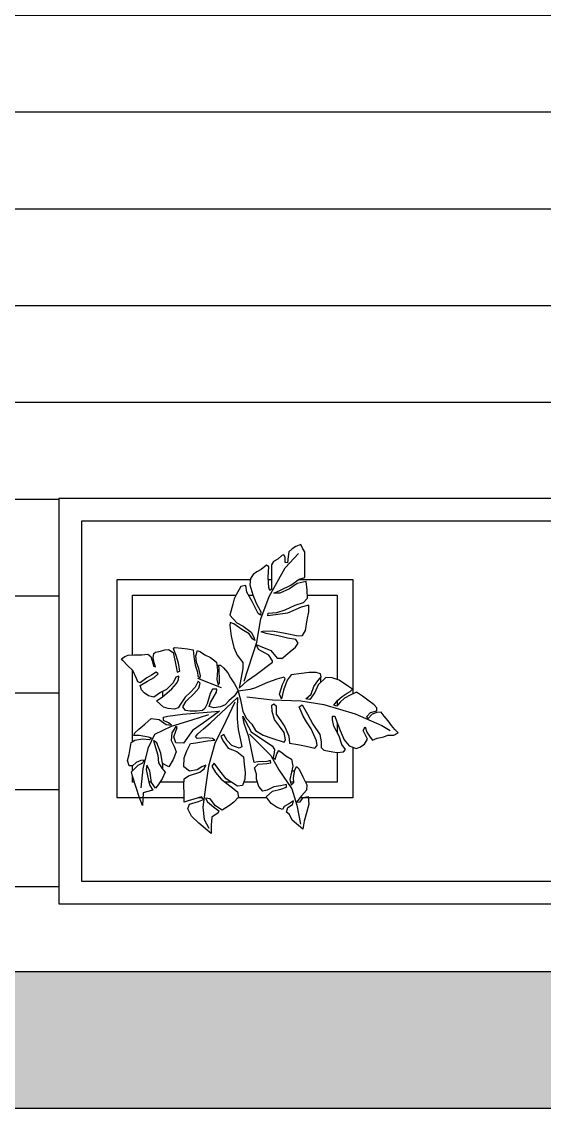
# Model space of a CAD drawing. Header units: metres. Extents: x 113 to 8702, y -1158 to 1243.
# Drawn here: x 5912.415 to 5913.02, y -734.77 to -733.51 of the extents above; entities that cross this region are included whole.
import ezdxf

# ---------------------------------------------------------------- set-up
doc = ezdxf.new("R2010")
doc.units = ezdxf.units.M
doc.header["$MEASUREMENT"] = 0
doc.linetypes.add('HIDDEN', pattern=[0.375, 0.25, -0.125])
for name, color, linetype in [('Ceco.NET 17', 7, 'Continuous'), ('PINK', 6, 'Continuous'), ('YELLOW', 2, 'Continuous')]:
    doc.layers.add(name, color=color, linetype=linetype)

# ---------------------------------------------------------------- blocks, each defined once
blk = doc.blocks.new('jef')
at = {"layer": 'PINK', "color": 250, "linetype": 'HIDDEN', "ltscale": 0.1}
for p, q in [((5869.079, -807.293), (5907.797, -821.399)), ((5868.942, -807.669), (5907.66, -821.775))]:
    blk.add_line(p, q, dxfattribs=at)
for points in [[(5868.626, -808.538), (5867.451, -808.11), (5868.221, -805.996), (5869.396, -806.424)], [(5868.625, -808.539), (5869.396, -806.424), (5908.114, -820.529), (5907.344, -822.643)], [(5908.518, -823.071), (5907.343, -822.643), (5908.114, -820.53), (5909.288, -820.958)]]:
    blk.add_lwpolyline(points, close=True, dxfattribs=at)
blk = doc.blocks.new('edwe')
at = {"layer": 'Ceco.NET 17', "color": 8}
blk.add_line((251.0188, 4.0864), (250.9748, 4.1036), dxfattribs=at)
for points in [[(251.1644, 4.3498), (251.1549, 4.346), (251.1485, 4.3422), (251.1422, 4.3365), (251.1409, 4.3276), (251.1396, 4.3162), (251.1358, 4.3168), (251.1358, 4.3263), (251.1333, 4.3308), (251.1295, 4.3295), (251.1219, 4.3232), (251.1142, 4.3187), (251.1104, 4.3124), (251.1104, 4.2978), (251.1104, 4.2787), (251.1104, 4.2679), (251.1072, 4.2654), (251.1053, 4.2711), (251.1043, 4.2898), (251.1058, 4.309), (251.1014, 4.3116), (251.0914, 4.3041), (251.0837, 4.2997), (251.0768, 4.2946), (251.0717, 4.2876), (251.0704, 4.2756), (251.0761, 4.2571), (251.0825, 4.2419), (251.0907, 4.226), (251.0901, 4.2197), (251.0857, 4.2229), (251.0818, 4.2318), (251.0749, 4.2451), (251.0653, 4.2622), (251.0633, 4.2744), (251.0538, 4.2724), (251.0456, 4.2571), (251.0419, 4.2501), (251.0393, 4.24), (251.0339, 4.22), (251.0465, 4.2059), (251.0583, 4.1994), (251.0729, 4.1886), (251.078, 4.1797), (251.0799, 4.1734), (251.0755, 4.1765), (251.0691, 4.1854), (251.0558, 4.1937), (251.0412, 4.2038), (251.0342, 4.2064), (251.0336, 4.2006), (251.0361, 4.181), (251.0412, 4.1607), (251.0475, 4.1461), (251.0577, 4.1327), (251.0577, 4.1219), (251.0507, 4.0857), (251.066, 4.0997), (251.0825, 4.1105), (251.1125, 4.1335), (251.1125, 4.136), (251.1052, 4.1464), (251.0863, 4.1568), (251.0825, 4.1657), (251.0895, 4.1626), (251.109, 4.1547), (251.1207, 4.1411), (251.1283, 4.1405), (251.1293, 4.1402), (251.132, 4.1422), (251.1447, 4.153), (251.1543, 4.1613), (251.1593, 4.1683), (251.1549, 4.1753), (251.1396, 4.1778), (251.1225, 4.1816), (251.1009, 4.186), (251.0914, 4.1892), (251.0952, 4.1905), (251.1123, 4.1911), (251.1358, 4.1867), (251.1593, 4.1816), (251.1676, 4.1822), (251.1727, 4.1918), (251.1759, 4.2114), (251.179, 4.226), (251.179, 4.2381), (251.1651, 4.2349), (251.1396, 4.2235), (251.118, 4.2203), (251.1034, 4.2184), (251.1041, 4.2235), (251.12, 4.2248), (251.1358, 4.2299), (251.1536, 4.2381), (251.1695, 4.2432), (251.1765, 4.2514), (251.1759, 4.266), (251.174, 4.2819), (251.1574, 4.2781), (251.1435, 4.2686), (251.1257, 4.2603), (251.1149, 4.2603), (251.1269, 4.266), (251.146, 4.2749), (251.1612, 4.2864), (251.1714, 4.2895), (251.1714, 4.3092), (251.1714, 4.3257), (251.1714, 4.3365), (251.1682, 4.3422)], [(250.8346, 4.1395), (250.8408, 4.144), (250.8467, 4.1463), (250.8581, 4.1467), (250.8719, 4.1471), (250.8829, 4.1479), (250.8889, 4.144), (250.8908, 4.1357), (250.8936, 4.1259), (250.8975, 4.1251), (250.8948, 4.1322), (250.8932, 4.1416), (250.894, 4.1495), (250.8975, 4.1518), (250.9062, 4.1538), (250.9144, 4.1562), (250.9211, 4.157), (250.9298, 4.1511), (250.9329, 4.1369), (250.9353, 4.1251), (250.9373, 4.1153), (250.942, 4.1168), (250.9392, 4.1318), (250.9349, 4.1459), (250.9318, 4.1546), (250.9306, 4.1593), (250.9329, 4.1605), (250.9455, 4.1593), (250.9562, 4.1577), (250.9664, 4.1562), (250.9676, 4.1436), (250.9703, 4.1278), (250.9743, 4.1149), (250.9751, 4.1074), (250.9786, 4.1038), (250.9802, 4.1086), (250.977, 4.1219), (250.9727, 4.1337), (250.9715, 4.1448), (250.9747, 4.155), (250.9802, 4.1522), (250.9877, 4.1467), (250.9983, 4.142), (251.0093, 4.1337), (251.0113, 4.1188), (251.0097, 4.1015), (251.0121, 4.0913), (251.0148, 4.0956), (251.0148, 4.1038), (251.0141, 4.116), (251.0144, 4.1227), (251.0133, 4.1282), (251.0168, 4.1282), (251.0223, 4.1231), (251.0302, 4.1137), (251.0349, 4.1046), (251.0424, 4.0936), (251.0491, 4.0814), (251.042, 4.0708), (251.0322, 4.0625), (251.0255, 4.0551), (251.0168, 4.0511), (251.0042, 4.0492), (250.9959, 4.0519), (250.9983, 4.0594), (251.005, 4.0708), (251.0093, 4.0783), (251.0097, 4.0838), (251.0022, 4.0838), (250.9975, 4.0759), (250.992, 4.0566), (250.9881, 4.0484), (250.9833, 4.0448), (250.9731, 4.0436), (250.9609, 4.0436), (250.9526, 4.0444), (250.9475, 4.0511), (250.9538, 4.0614), (250.9676, 4.0751), (250.977, 4.0857), (250.979, 4.0948), (250.9759, 4.0983), (250.97, 4.0877), (250.9609, 4.0779), (250.9515, 4.0692), (250.9444, 4.0578), (250.9389, 4.0492), (250.9322, 4.0472), (250.9207, 4.048), (250.9121, 4.0507), (250.8991, 4.0625), (250.9093, 4.0688), (250.9274, 4.0846), (250.9357, 4.0944), (250.9396, 4.1011), (250.9404, 4.1074), (250.9345, 4.1058), (250.9294, 4.0952), (250.9176, 4.0834), (250.9066, 4.0775), (250.8944, 4.0692), (250.8845, 4.0712), (250.8766, 4.0771), (250.8715, 4.0826), (250.8691, 4.0904), (250.8826, 4.0987), (250.8948, 4.1054), (250.9022, 4.1121), (250.8983, 4.1153), (250.8896, 4.1094), (250.881, 4.1046), (250.8692, 4.0956), (250.8648, 4.0972), (250.8621, 4.1031), (250.8554, 4.118), (250.8459, 4.1275), (250.8373, 4.1365)], [(251.3429, 4.0034), (251.3371, 4.0097), (251.3307, 4.0167), (251.3247, 4.0253), (251.3172, 4.0344), (251.3118, 4.0414), (251.3037, 4.0409), (251.2956, 4.0377), (251.2876, 4.029), (251.2859, 4.0333), (251.2924, 4.0409), (251.3037, 4.0441), (251.3037, 4.0495), (251.2989, 4.0549), (251.2876, 4.0635), (251.2779, 4.071), (251.2665, 4.078), (251.2552, 4.0726), (251.2445, 4.0673), (251.2369, 4.0597), (251.2305, 4.0522), (251.2251, 4.0543), (251.2326, 4.0635), (251.2402, 4.0705), (251.2493, 4.0764), (251.2552, 4.0796), (251.259, 4.084), (251.252, 4.0888), (251.2348, 4.1001), (251.2218, 4.1044), (251.2105, 4.1055), (251.196, 4.092), (251.19, 4.0775), (251.1809, 4.0646), (251.1733, 4.0657), (251.183, 4.0748), (251.1879, 4.0888), (251.1954, 4.099), (251.2014, 4.1066), (251.2003, 4.112), (251.1922, 4.1146), (251.1798, 4.1146), (251.1653, 4.1125), (251.1464, 4.1103), (251.1394, 4.1001), (251.1324, 4.0818), (251.1286, 4.0662), (251.1249, 4.0743), (251.1308, 4.0926), (251.134, 4.0996), (251.1356, 4.1033), (251.1329, 4.106), (251.12, 4.1023), (251.1028, 4.0958), (251.0931, 4.092), (251.0807, 4.0861), (251.0715, 4.0834), (251.0494, 4.0802), (251.0532, 4.064), (251.0575, 4.0425), (251.0645, 4.0301), (251.0742, 4.0193), (251.0807, 4.0075), (251.0952, 3.9994), (251.1108, 3.9935), (251.1335, 3.986), (251.1362, 3.9908), (251.1335, 4.0043), (251.1249, 4.0156), (251.1162, 4.028), (251.1114, 4.0425), (251.1108, 4.0543), (251.1146, 4.0565), (251.1189, 4.0533), (251.1189, 4.0377), (251.1286, 4.0237), (251.1351, 4.0145), (251.1421, 3.9973), (251.1432, 3.9844), (251.1588, 3.9817), (251.1744, 3.979), (251.19, 3.9752), (251.1944, 3.98), (251.1933, 3.9887), (251.183, 4.0107), (251.175, 4.0237), (251.1685, 4.0344), (251.1615, 4.0511), (251.1669, 4.0549), (251.1766, 4.0377), (251.1863, 4.0193), (251.1992, 4.0005), (251.2019, 3.987), (251.2014, 3.9763), (251.2067, 3.9714), (251.2234, 3.9682), (251.231, 3.9671), (251.2428, 3.9687), (251.2461, 3.973), (251.2396, 3.9822), (251.2348, 3.9973), (251.2251, 4.0156), (251.2224, 4.0274), (251.2224, 4.0344), (251.2267, 4.0339), (251.2305, 4.0237), (251.2369, 4.008), (251.2439, 3.9908), (251.2531, 3.9795), (251.266, 3.9747), (251.2725, 3.9768), (251.2816, 3.9827), (251.287, 3.9919), (251.2789, 4.008), (251.2827, 4.0145), (251.2859, 4.0048), (251.2919, 3.9957), (251.2962, 3.9897), (251.3048, 3.9935), (251.3167, 3.9962), (251.3242, 3.9994), (251.335, 3.9989)], [(250.8732, 3.8696), (250.8674, 3.8859), (250.8624, 3.9008), (250.855, 3.9237), (250.8532, 3.9317), (250.8655, 3.9441), (250.8742, 3.9485), (250.8761, 3.9534), (250.8705, 3.9528), (250.8618, 3.9491), (250.855, 3.9429), (250.8488, 3.9429), (250.8457, 3.9528), (250.8488, 3.9633), (250.8525, 3.9856), (250.8593, 3.9899), (250.8736, 3.9924), (250.886, 3.9912), (250.8897, 3.9936), (250.8841, 3.9955), (250.8674, 3.9986), (250.8575, 3.9986), (250.8593, 4.0035), (250.8668, 4.0103), (250.8779, 4.0196), (250.8891, 4.0301), (250.9039, 4.0277), (250.9169, 4.019), (250.9269, 4.0178), (250.9213, 4.0221), (250.912, 4.0264), (250.912, 4.032), (250.92, 4.0339), (250.9467, 4.0376), (250.9919, 4.0413), (251.0148, 4.0431), (250.9913, 4.0264), (250.9652, 4.0079), (250.9485, 3.9843), (250.9343, 3.985), (250.9312, 3.9961), (250.9368, 4.0134), (250.9343, 4.0153), (250.9275, 4.0035), (250.9262, 3.9893), (250.9318, 3.9782), (250.9349, 3.9683), (250.9299, 3.9546), (250.9219, 3.941), (250.9101, 3.9472), (250.907, 3.9658), (250.8996, 3.985), (250.8934, 3.9893), (250.8971, 3.9763), (250.9015, 3.9621), (250.9027, 3.9485), (250.9089, 3.9385), (250.9151, 3.9311), (250.9095, 3.9187), (250.9021, 3.9076), (250.8971, 3.9014), (250.8897, 3.9119), (250.8866, 3.9336), (250.881, 3.9441), (250.8798, 3.9361), (250.8841, 3.9157), (250.8866, 3.9064), (250.8922, 3.8977), (250.8804, 3.8946), (250.8748, 3.8928)], [(251.0575, 4.034), (251.0728, 4.0051), (251.0865, 3.996), (251.1118, 3.9793), (251.1159, 3.9727), (251.1154, 3.9671), (251.1134, 3.9579), (251.1169, 3.9544), (251.1205, 3.9651), (251.124, 3.9711), (251.1301, 3.9666), (251.1367, 3.961), (251.1469, 3.9549), (251.1494, 3.9422), (251.1474, 3.9311), (251.1443, 3.9174), (251.1464, 3.9072), (251.1514, 3.9123), (251.1509, 3.9209), (251.1535, 3.9346), (251.1565, 3.9412), (251.1611, 3.9366), (251.1677, 3.9224), (251.1753, 3.9077), (251.1748, 3.8981), (251.1657, 3.8874), (251.1565, 3.8758), (251.1631, 3.8763), (251.1687, 3.8844), (251.1778, 3.8864), (251.1788, 3.8722), (251.1748, 3.856), (251.1707, 3.8408), (251.1677, 3.8261), (251.1484, 3.8428), (251.1433, 3.853), (251.1377, 3.8575), (251.1403, 3.8661), (251.1489, 3.8717), (251.1509, 3.8783), (251.1433, 3.8737), (251.1337, 3.8682), (251.1306, 3.8626), (251.121, 3.8661), (251.1098, 3.8732), (251.1007, 3.8854), (251.1124, 3.8961), (251.1276, 3.9001), (251.1382, 3.9032), (251.1377, 3.9082), (251.1271, 3.9062), (251.1144, 3.9042), (251.1022, 3.8981), (251.0946, 3.8961), (251.087, 3.9047), (251.0829, 3.9184), (251.0829, 3.9275), (251.0789, 3.9392), (251.086, 3.9458), (251.1017, 3.9468), (251.1093, 3.9483), (251.1088, 3.9524), (251.1017, 3.9508), (251.0855, 3.9503), (251.0783, 3.9488), (251.0738, 3.9722), (251.0687, 3.996), (251.0601, 4.0208)]]:
    blk.add_lwpolyline(points, close=True, dxfattribs=at)
for points in [[(251.0602, 4.0984), (251.0837, 4.1702), (251.0907, 4.2133), (251.106, 4.254), (251.1358, 4.3067), (251.16, 4.3333)], [(251.2005, 4.1055), (251.2005, 4.0962)], [(250.9104, 4.0698), (250.9104, 4.0795)], [(251.0482, 4.0685), (251.0476, 4.0481), (251.047, 4.0289), (251.0489, 4.0097), (251.0532, 3.9899), (251.0557, 3.9775), (251.0507, 3.9751), (251.0377, 3.98), (251.029, 3.9893), (251.0228, 4.0004), (251.0173, 3.9967), (251.0222, 3.9874), (251.0309, 3.9751), (251.0464, 3.9689), (251.0588, 3.959), (251.06, 3.9454), (251.0619, 3.9311), (251.0612, 3.9181), (251.0569, 3.9064), (251.0482, 3.9051), (251.0272, 3.9187), (251.0154, 3.9336), (251.0049, 3.9478), (251.0005, 3.9423), (251.0074, 3.9305), (251.0179, 3.9181), (251.0365, 3.9039), (251.0482, 3.8946), (251.0495, 3.8853), (251.0414, 3.876), (251.0334, 3.8699), (251.0197, 3.8612), (251.0074, 3.8692), (250.9975, 3.8822), (250.9894, 3.8835), (250.9925, 3.8767), (251.0036, 3.8674), (251.0136, 3.86), (251.0123, 3.8562), (251.0005, 3.8482), (250.9993, 3.8327), (250.9993, 3.8185), (250.9888, 3.8271), (250.977, 3.8371), (250.9634, 3.85), (250.9566, 3.8637), (250.9597, 3.8723), (250.9764, 3.8773), (250.9857, 3.881), (250.982, 3.8859), (250.9677, 3.8816), (250.9572, 3.8785), (250.9498, 3.876), (250.9498, 3.8915), (250.9491, 3.9064), (250.9498, 3.9187), (250.9578, 3.9243), (250.9789, 3.9311), (250.9869, 3.9373), (250.99, 3.9441), (250.9826, 3.941), (250.9739, 3.9355), (250.9597, 3.933), (250.9491, 3.941), (250.9498, 3.9577), (250.9547, 3.9701), (250.9615, 3.9837), (250.9714, 3.985), (250.9925, 3.9887), (251.0061, 3.9899), (251.0018, 3.993), (250.99, 3.9942), (250.9739, 3.993), (250.9708, 3.9961), (250.9752, 4.0017), (250.9857, 4.011), (250.9975, 4.0215), (251.0482, 4.0685)], [(251.0433, 4.0598), (251.0266, 4.0246), (251.0061, 3.9837), (250.9944, 3.9423), (250.9888, 3.9033), (250.9844, 3.8668), (250.9869, 3.8439), (250.995, 3.8278)], [(251.0651, 4.0694), (251.1125, 4.064), (251.1642, 4.0624), (251.2067, 4.0554), (251.2639, 4.0382), (251.3134, 4.0172), (251.3285, 4.0075)], [(250.9944, 4.0363), (250.964, 4.027), (250.9262, 4.0153), (250.8953, 4.0004), (250.8829, 3.9744), (250.8742, 3.9373), (250.8705, 3.902)], [(251.0702, 4.0011), (251.1093, 3.962), (251.124, 3.9351), (251.1479, 3.9006), (251.157, 3.8702), (251.1636, 3.8352)], [(250.9104, 3.9367), (250.9104, 3.9471)], [(251.1531, 3.9327), (251.1477, 3.9327)]]:
    blk.add_lwpolyline(points, dxfattribs=at)
blk.add_arc((251.0472, 4.072), 0.1256, 207.3985, 208.1983, dxfattribs=at)
blk = doc.blocks.new('erf')
at = {"color": 1, "linetype": 'ByBlock'}
for points in [[(56075.2659, -20960.9389), (56075.1427, -20960.9389), (56075.1427, -20960.5375), (56075.3876, -20960.5375)], [(56075.4207, -20960.5375), (56075.4265, -20960.5375)], [(56075.4761, -20960.5375), (56075.5759, -20960.5375), (56075.5759, -20960.7482)], [(56075.1711, -20960.6763), (56075.1711, -20960.566), (56075.3616, -20960.566)], [(56075.3844, -20960.566), (56075.3923, -20960.566)], [(56075.4924, -20960.566), (56075.5474, -20960.566), (56075.5474, -20960.7217)], [(56075.1711, -20960.8358), (56075.1711, -20960.7046)], [(56075.5474, -20960.7611), (56075.5474, -20960.7698)], [(56075.5474, -20960.8013), (56075.5474, -20960.8191)], [(56075.5759, -20960.846), (56075.5759, -20960.9389), (56075.4791, -20960.9389)], [(56075.5474, -20960.8558), (56075.5474, -20960.9104), (56075.4889, -20960.9104)], [(56075.1711, -20960.8894), (56075.1711, -20960.8801)], [(56075.1747, -20960.9104), (56075.1711, -20960.9104), (56075.1711, -20960.8993)], [(56075.2057, -20960.9104), (56075.2011, -20960.9104)], [(56075.2656, -20960.9104), (56075.2215, -20960.9104)], [(56075.3529, -20960.9104), (56075.3413, -20960.9104)], [(56075.4008, -20960.9104), (56075.3753, -20960.9104)], [(56075.4678, -20960.9104), (56075.4614, -20960.9104)], [(56075.2995, -20960.9389), (56075.2919, -20960.9389)], [(56075.4178, -20960.9389), (56075.3645, -20960.9389)]]:
    blk.add_lwpolyline(points, dxfattribs=at)
at = {"color": 6}
blk.add_blockref('edwe', (55824.3161, -20964.823), dxfattribs=at)

msp = doc.modelspace()

# ---------------------------------------------------------------- hatches: boundary and pattern name
at = {"layer": 'YELLOW'}
h = msp.add_hatch(color=97, dxfattribs=at)
h.dxf.hatch_style = 1
h.paths.add_polyline_path([(5914.3723, -732.0261), (5914.3196, -732.0261), (5913.6081, -732.0261), (5913.6081, -732.1842), (5914.1615, -732.1842), (5914.1615, -732.828), (5914.1761, -732.828, -0.001129), (5914.1813, -732.828), (5914.3196, -732.828), (5914.3196, -732.1842), (5914.3723, -732.1842)])
h.paths.add_polyline_path([(5914.3196, -733.9798), (5914.1813, -733.9798), (5914.1813, -733.9798), (5914.1813, -733.9798), (5914.1813, -733.9798), (5914.1615, -733.9798), (5914.1615, -734.6123), (5911.7985, -734.6123), (5911.7985, -734.7705), (5914.3196, -734.7705)])
h = msp.add_hatch(dxfattribs=at)
h.set_pattern_fill('ANSI31', color=15, scale=0.8983, angle=315)
h.set_pattern_definition([(0, (0.55346, 22.75361), (3e-17, 0.1122875), [])])
edge = h.paths.add_edge_path()
edge.add_line((5914.1615, -732.8281), (5914.1615, -732.7752))
edge.add_line((5914.1615, -732.7752), (5913.6081, -732.7752))
edge.add_line((5913.6081, -732.7752), (5913.6081, -732.6586))
edge.add_line((5913.6081, -732.6586), (5912.9961, -732.6586))
edge.add_line((5912.9961, -732.6586), (5912.9961, -732.7477))
edge.add_line((5912.9961, -732.7477), (5913.0178, -732.7477))
edge.add_line((5913.0178, -732.7477), (5912.9961, -732.7923))
edge.add_line((5912.9961, -732.7923), (5912.9743, -732.7477))
edge.add_line((5912.9743, -732.7477), (5912.9961, -732.7477))
edge.add_line((5912.9961, -732.7477), (5912.9961, -732.6586))
edge.add_line((5912.9961, -732.6586), (5912.3546, -732.6586))
edge.add_line((5912.3546, -732.6586), (5912.3546, -732.764))
edge.add_line((5912.3546, -732.764), (5911.7958, -732.764))
edge.add_line((5911.7958, -732.764), (5911.7958, -732.7851))
edge.add_line((5911.7958, -732.7851), (5911.8801, -732.7851))
edge.add_line((5911.8801, -732.7851), (5911.8801, -732.8062))
edge.add_line((5911.8801, -732.8062), (5911.3322, -732.8062))
edge.add_line((5911.3322, -732.8062), (5911.3322, -732.7851))
edge.add_line((5911.3322, -732.7851), (5911.4165, -732.7851))
edge.add_line((5911.4165, -732.7851), (5911.4165, -732.764))
edge.add_line((5911.4165, -732.764), (5910.8578, -732.764))
edge.add_arc((5910.8578, -732.7772), 0.0132, 90, 180.0005)
edge.add_line((5910.8446, -732.7772), (5910.8446, -734.6123))
edge.add_line((5910.8446, -734.6123), (5911.7985, -734.6123))
edge.add_line((5911.7985, -734.6123), (5914.1615, -734.6123))
edge.add_line((5914.1615, -734.6123), (5914.1615, -733.9795))
edge.add_line((5914.1615, -733.9795), (5914.1484, -733.9793))
edge.add_line((5914.1484, -733.9793), (5913.0625, -733.9626))
edge.add_line((5913.0625, -733.9626), (5913.0625, -733.9626))
edge.add_line((5913.0625, -733.9626), (5913.028, -733.9621))
edge.add_arc((5914.1787, -733.9788), 1.1508, 90.8568, 179.1691, ccw=False)
h.paths.add_polyline_path([(5912.3753, -733.8904), (5912.3753, -734.5388), (5911.7276, -734.5388), (5911.7276, -733.8904), (5912.2881, -733.8904), (5912.2881, -733.8709), (5912.3555, -733.8709), (5912.3555, -733.8904)], flags=16)
h.paths.add_polyline_path([(5912.3585, -733.9073), (5912.3585, -734.5219), (5911.8229, -734.5219), (5911.8229, -733.9073)], flags=0)
h.paths.add_polyline_path([(5913.6382, -734.0635), (5913.6382, -734.5332), (5912.458, -734.5332), (5912.458, -734.0635)], flags=16)
h.paths.add_polyline_path([(5913.6122, -734.0895), (5913.6122, -734.5072), (5912.484, -734.5072), (5912.484, -734.0895)], flags=0)
edge = h.paths.add_edge_path(flags=16)
edge.add_arc((5913.9158, -734.3563), 0.1795, 0, 360)

# ---------------------------------------------------------------- linework, layer by layer
at = {"layer": 'PINK', "color": 6}
msp.add_lwpolyline([(5914.1615, -734.6123), (5911.7985, -734.6123), (5911.7985, -734.7705), (5914.3196, -734.7705), (5914.3196, -733.9798), (5914.1615, -733.9798), (5914.1615, -734.6123), (5914.1615, -733.9795)], dxfattribs=at)
at = {"layer": 'PINK', "color": 1}
for points in [[(5912.458, -734.5332), (5913.6382, -734.5332), (5913.6382, -734.0635), (5912.458, -734.0635)], [(5912.484, -734.5072), (5913.6122, -734.5072), (5913.6122, -734.0895), (5912.484, -734.0895)]]:
    msp.add_lwpolyline(points, close=True, dxfattribs=at)

# ---------------------------------------------------------------- block references
at = {"color": 1, "linetype": 'ByBlock', "xscale": 0.6303927254769094, "yscale": 0.6303927254769094, "zscale": 0.6303927254769094}
msp.add_blockref('erf', (-29436.8367, 12479.2131), dxfattribs=at)
at = {"layer": 'YELLOW', "xscale": 0.02635442538084214, "yscale": 0.02635442538084214, "zscale": 0.02635442538084214, "rotation": 19.13552707261719}
msp.add_blockref('jef', (5759.9591, -764.531), dxfattribs=at)

doc.saveas('drawing.dxf')
